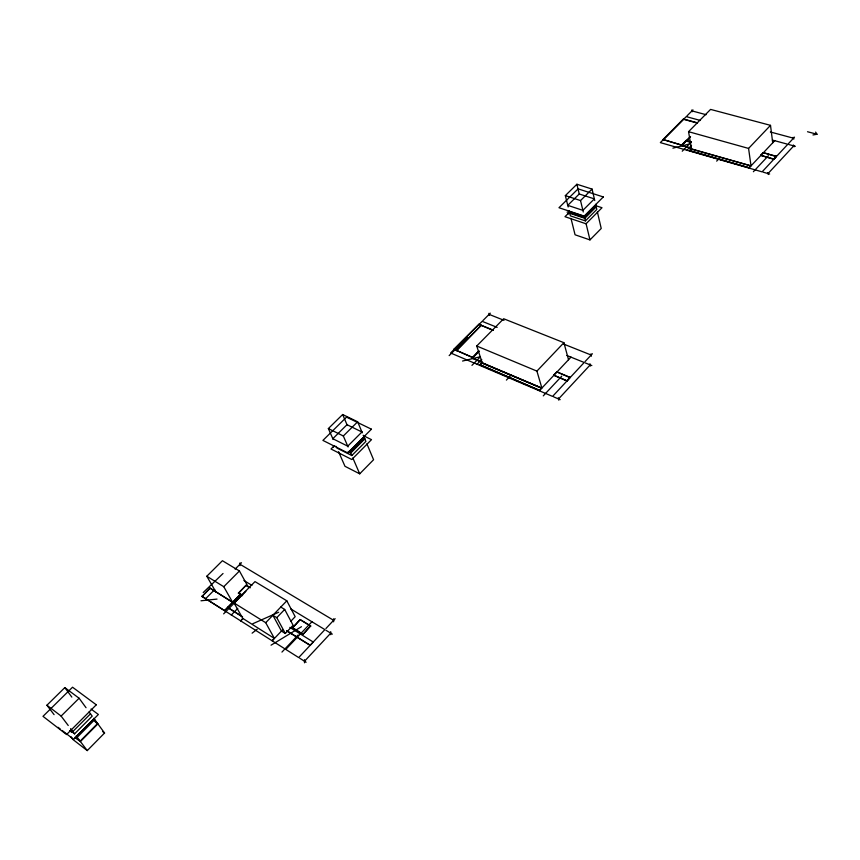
<?xml version="1.0" encoding="UTF-8"?>
<svg xmlns="http://www.w3.org/2000/svg" width="860" height="860" viewBox="0 0 860 860"><rect width="100%" height="100%" fill="white"/><g stroke="black" fill="none" stroke-linecap="round" stroke-linejoin="round"><path stroke-width="1.29" d="M239.918 565.643L240.015 562.87M558.548 398.954L590.196 364.898M768.023 173.57L793.758 145.877M304.515 661.254L330.735 633.164M566.955 380.969L569.997 377.336L556.775 371.875L553.646 375.186L566.955 380.969L569.997 377.336M773.785 159.304L776.279 156.283L763.164 152.628L760.616 155.327L773.785 159.304L776.279 156.283M585.047 361.608L592.389 353.729M788.502 143.555L794.5 137.138M286.864 630.95L310.105 645.355L313.233 642.022L289.831 627.402M325.918 628.52L335.142 618.673M543.284 395.858L561.763 376.142M753.382 171.721L768.421 155.681M539.586 390.128L541.488 388.107L481.772 362.78L479.88 364.715L539.671 390.418L479.88 364.715M749.178 167.485L750.716 165.851L691.236 149.092L689.688 150.683L749.221 167.786L689.688 150.683M539.37 390.719L571.008 357.094M748.985 168.023L774.753 140.642M281.951 652.084L298.087 635.035M285.8 649.397L311.954 621.726M302.989 634.4L310.611 625.908L300.194 619.566L292.443 627.714L302.989 634.4L310.611 625.908M285.316 633.465L276.769 617.663L272.878 615.265L281.457 631.068L285.316 633.465L293.11 625.284L284.681 609.439L280.79 607.063M292.583 627.983L300.194 619.566M536.909 371.101L563.902 342.699L503.67 318.748L476.73 346.01L482.18 362.737L541.886 388.064L536.909 371.101L476.73 346.01M689.634 150.393L691.182 148.801L751.016 165.873L748.576 148.425L770.506 125.345L710.575 109.403L688.548 131.688L691.494 148.834M274.265 638.184L272.158 640.818L282.531 629.939M290.659 621.414L295.173 616.684L286.81 600.807L255.001 581.618L234.017 602.946L242.918 618.652L240.671 620.952L242.767 618.383L274.415 638.453L265.719 622.704L234.017 602.946M276.769 617.663L284.681 609.439M506.4 380.088L510.206 376.121M716.659 161.132L719.766 157.896M265.719 622.704L286.81 600.807M479.966 364.995L481.772 362.78M471.957 365.36L480.31 356.857M682.249 151.199L691.451 141.825M231.297 615.008L237.779 608.396M477.117 364.21L481.761 359.469M686.904 150.177L691.526 145.458M482.062 362.382L472.033 358.136L477.816 351.89L478.02 352.525M691.429 148.468L681.346 145.308L686.162 140.427L691.171 141.846M472.033 358.136L478.44 351.729M681.399 145.598L690.462 136.482M493.092 330.111L478.784 324.317L453.876 349.289L472.989 357.631L479.45 351.073M697.46 122.829L683.496 119.013L663.038 139.524L682.152 145.265L690.515 136.772M240.854 594.131L224.492 610.75L240.617 593.948M70.821 736.601L73.218 739.74L87.258 750.597L104.565 733.01L93.761 718.261M338.55 451.683L344.978 466.292L359.706 473.828L373.573 459.735L366.897 443.814M570.986 218.354L575.061 234.78L589.971 239.908L601.226 228.48L597.388 211.958M223.643 613.868L245.842 591.293M241.681 595.281L238.381 593.077L246.089 585.262L250.292 587.81M238.532 593.346L246.089 585.262M209.98 588.1L232.695 602.419L223.772 586.713L239.435 570.976L222.417 560.72L206.808 576.243L215.838 591.916M76.475 736.353L94.052 718.659M77.196 737.31L94.761 719.626M349.945 451.274L364.081 437.106M595.776 204.981L584.338 216.43L569.266 211.409M364.629 438.417L350.514 452.575L348.225 451.425M596.087 206.335L584.66 217.795L569.6 212.764M90.504 713.811L72.831 731.538L70.81 729.989M205.529 598.796L214.753 589.551M235.113 569.137L241.477 562.741M364.823 438.89L350.719 453.037L348.429 451.887M482.976 320.511L490.308 313.158M596.195 206.819L584.779 218.279L569.718 213.237M663.092 139.815L683.496 119.013M686.925 115.95L692.956 109.886M449.156 355.61L467.582 337.12M70.541 730.742L74.573 733.849L92.203 716.133L89.118 711.919M336.217 446.404L336.959 448.071L351.804 455.553L365.887 441.416L363.296 435.246M569.105 210.775L570.363 215.849L585.413 220.891L596.808 209.442L595.625 204.336M210.13 588.358L201.96 596.539L209.947 588.057L232.544 602.15M79.099 698.234L64.822 687.613L46.913 705.221L61.114 716.079L79.099 698.234L86.043 707.716M348.085 446.974L343.333 435.988L357.642 421.776L342.656 414.52L328.359 428.56L333.185 439.514M583.274 211.99L580.532 200.563L592.088 189.093L576.899 184.255L565.342 195.607L568.159 206.98M333.809 446.2L331.003 448.995L351.783 459.509L371.509 439.654L363.414 435.687M569.675 212.033L564.977 216.698L586.047 223.783L602.011 207.722L595.808 205.701M203.229 592.529L223.03 573.502M252.12 633.175L257.183 629.251M333.132 447.103L334.873 445.921M567.589 214.301L569.653 213M271.05 645.183L301.452 626.703M252.861 623.693L278.715 612.234M672.885 148.156L688.742 144.168M462.551 361.039L479.848 356.857M812.969 134.956L817 134.246L815.602 132.107M200.993 600.785L217.032 599.087M567.052 212.151L569.428 212.087M807.529 131.741L817 134.246M691.956 110.897L706.092 114.703M770.366 131.978L793.5 138.202M700.47 120.486L686.258 116.627L660.34 142.609L762.1 171.86L787.824 144.265L772.409 140.073M788.91 144.566L795.371 146.318M683.549 119.303L697.514 123.12M688.548 131.688L748.576 148.425M776.322 156.584L763.164 152.628M760.616 155.327L773.742 159.014M686.205 140.718L691.236 142.212M691.289 142.502L686.269 141.072L686.162 140.427M663.038 139.524L682.152 145.265M681.346 145.308L691.386 148.178M763.175 172.172L769.646 174.032M565.342 195.607L580.532 200.563M489.093 314.373L504.024 320.329M563.784 344.129L591.175 355.04M497.166 327.38L482.17 321.339L450.608 352.976L552.571 396.406L584.209 362.49L566.804 355.47M585.305 362.931L591.83 365.565M493.178 330.401L478.784 324.317M570.072 377.626L556.775 371.875M553.646 375.186L566.869 380.679M453.876 349.289L472.989 357.631M471.936 357.846L481.976 362.103M481.869 363.06L541.488 388.107M553.657 396.868L560.183 399.653M328.359 428.56L343.333 435.988M239.972 564.257L333.605 620.307M243.907 580.5L251.894 585.348M290.669 608.869L324.887 629.617L298.689 657.577L201.81 596.27L224.309 610.439M325.951 630.262L332.336 634.142M246.239 585.531L249.389 587.445M300.333 619.834L310.75 626.177M238.381 593.077L242.574 595.658M292.443 627.714L302.838 634.132M206.808 576.243L223.772 586.713M286.713 630.681L309.965 645.086M242.574 616.803L227.459 607.311L241.638 616.394M299.742 658.244L306.117 662.254M91.052 709.038L98.373 714.488L73.67 739.353L62.232 730.516M94.568 721.217L97.599 723.496L80.109 741.148L75.067 737.267M95.879 722.389L97.9 723.905L80.41 741.557L75.379 737.676M102.555 731.495L104.565 733.01M69.671 730.71L71.692 732.268M58.072 727.302L60.146 728.914M46.913 705.221L54.083 714.638M61.114 716.079L68.241 725.496M70.617 728.635L74.583 733.859M76.164 735.956L87.258 750.597M64.822 687.613L71.821 697.095M239.435 570.976L248.11 586.757M349.665 450.629L351.804 455.553M352.837 457.95L359.706 473.828M342.656 414.52L347.343 425.506M357.642 421.776L362.275 432.795M793.146 137.331L793.855 139.073M793.393 144.996L794.113 146.77M767.679 172.645L768.378 174.483M691.676 110.08L692.225 111.714M563.902 342.699L568.535 359.749M576.899 184.255L579.328 194.371M584.187 215.796L585.413 220.891M586.015 223.406L589.971 239.908M592.088 189.093L594.744 200.53M590.938 353.901L591.411 356.18M589.96 363.748L590.433 366.059M558.333 397.75L558.763 400.158M488.942 313.319L489.233 315.437M770.506 125.345L772.721 142.814M333.572 618.802L333.648 621.823M330.702 631.638L330.767 634.701M304.515 659.674L304.526 662.823M96.288 704.802L66.575 734.558L43 716.337L72.541 687.215L96.288 704.802M371.434 429.194L347.752 452.919L322.919 440.406L346.526 417.132L371.434 429.194M603.301 196.951L584.166 216.107L558.968 207.722L578.103 188.856L603.301 196.951M481.235 325.306L456.413 350.611L481.235 325.306M594.357 198.886L582.876 210.345L567.761 205.346L579.242 193.994L594.357 198.886M361.931 432L347.741 446.179L332.831 438.718L347.01 424.7L361.931 432"/></g></svg>
